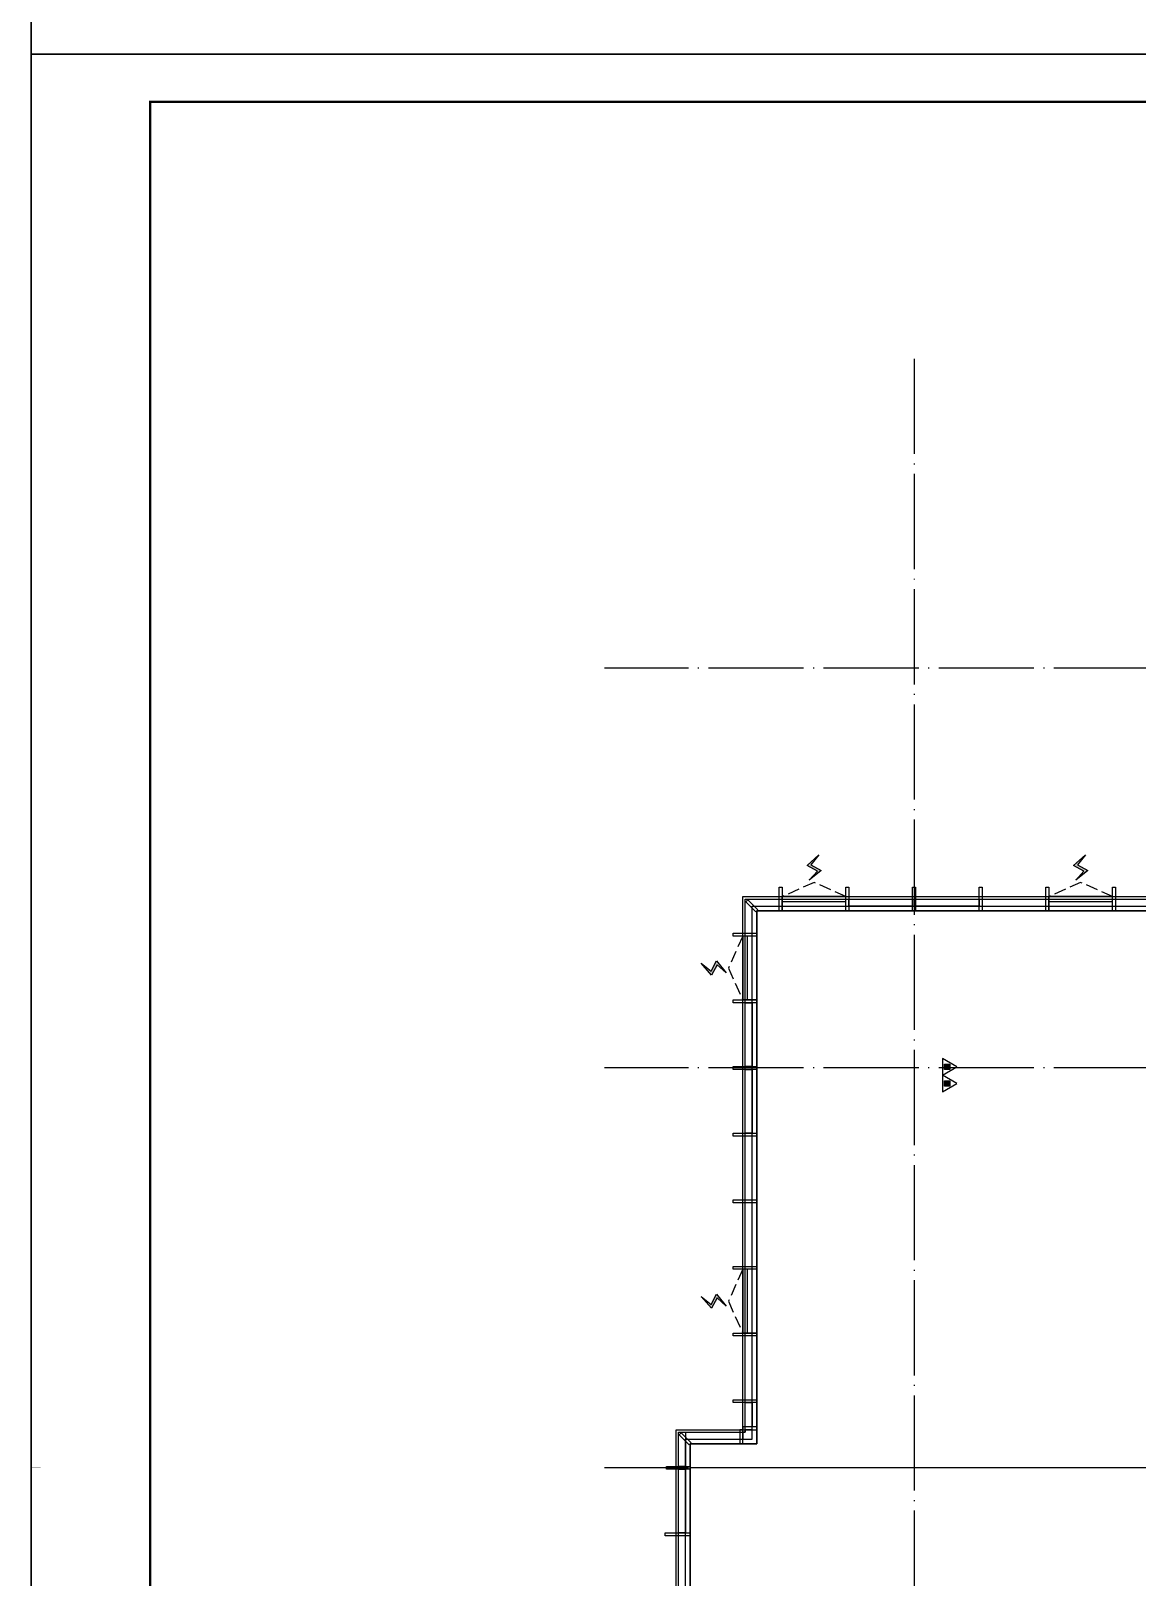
# Model space of a CAD drawing. Extents: x -186750 to 855523, y -12902 to 560425.
# Drawn here: x 93204 to 116442, y 133304 to 165789 of the extents above; entities that cross this region are included whole.
import ezdxf
from ezdxf.xclip import XClip

# ---------------------------------------------------------------- set-up
doc = ezdxf.new("R2010")
doc.units = 0
doc.header["$LTSCALE"] = 1000
doc.header["$MEASUREMENT"] = 0
doc.header["$XCLIPFRAME"] = 0
for name, pattern in [('104-10 轴网$0$DOTE', [2.4200000000000004, 2, -0.2, 0.02, -0.2]), ('8#楼幕墙$0$109-34 轴网$0$L1$0$$AUDIT_BAD_LTYPE1', [0]), ('8#楼幕墙$0$DASH', [0.35, 0.25, -0.1]), ('X-104 8#10#平面$0$109-34 轴网$0$L1$0$$AUDIT_BAD_LTYPE1', [0]), ('X-104 8#10#平面$0$DASH', [0.35, 0.25, -0.1])]:
    doc.linetypes.add(name, pattern=pattern)
for name, color, linetype in [('104-10 轴网$0$A_AXIS-轴线', 252, '104-10 轴网$0$DOTE'), ('8#楼幕墙$0$A-C_玻璃幕墙', 140, 'Continuous'), ('8#楼幕墙$0$A-C_窗b', 191, 'Continuous'), ('8#楼幕墙$0$A-TECH_结构', 21, 'Continuous'), ('EQUIP_消防', 7, 'Continuous'), ('TWT_TEXT', 7, 'Continuous'), ('X-104 8#10#平面$0$A-SUR_看线', 252, 'Continuous'), ('X-104 8#10#平面$0$A-TECH_结构', 252, 'Continuous')]:
    doc.layers.add(name, color=color, linetype=linetype)
for name, color, linetype, plot in [('8#楼幕墙$0$04-不打印_辅助线', 165, 'Continuous', False), ('8#楼幕墙$0$04-电动窗', 1, 'Continuous', False), ('X-104 8#10#平面$0$04-不打印_辅助线', 165, 'Continuous', False)]:
    doc.layers.add(name, color=color, linetype=linetype, plot=plot)

# ---------------------------------------------------------------- blocks, each defined once
blk = doc.blocks.new('104-10 轴网')
at = {"layer": '104-10 轴网$0$A_AXIS-轴线', "linetype": '104-10 轴网$0$DOTE'}
for p, q in [((120429.5977508623, 40099.99999999988), (120429.5977508621, -6500.000000000178)), ((168929.5977508623, 33599.99999999987), (113929.5977508621, 33599.99999999983)), ((168929.5977508623, 25199.99999999987), (113929.5977508621, 25199.99999999982)), ((168929.5977508623, 16799.99999999987), (113929.5977508621, 16799.99999999982))]:
    blk.add_line(p, q, dxfattribs=at)
at = {"layer": 'Defpoints'}
blk.add_lwpolyline([(104379.5977508624, 45500.00000000001), (178479.5977508625, 45499.99999999999), (178479.5977508625, -11900.00000000001), (104379.5977508624, -11899.99999999996)], close=True, dxfattribs=at)
blk = doc.blocks.new('图框-A1')
for points, const_width in [([(5.684341886080801e-13, 0), (841.0000000000002, 0), (841.0000000000002, 594), (5.684341886080801e-13, 594)], 0.05), ([(765.9999999999966, 584), (25.00000000000045, 584), (25.00000000000045, 10), (766.0000000000002, 10)], 0.5)]:
    blk.add_lwpolyline(points, close=True, dxfattribs=dict(const_width=const_width))
at = {"const_width": 0.05}
blk.add_lwpolyline([(5.684341886080801e-13, 297), (2.000000000000568, 297)], dxfattribs=at)
blk = doc.blocks.new('X-104 8#10#平面$0$fdhggh')
at = {"layer": 'X-104 8#10#平面$0$A-TECH_结构', "linetype": 'X-104 8#10#平面$0$109-34 轴网$0$L1$0$$AUDIT_BAD_LTYPE1'}
blk.add_lwpolyline([(42499.99999999965, 147300.0000154357), (42499.99999999965, 157100), (24699.99999999965, 157100), (24699.99999999965, 155700), (13499.99999999965, 155700), (13499.99999999965, 148700), (7899.999999999651, 148700), (7899.999999999651, 147300), (-3300.000000000349, 147300), (-3300.000000000349, 136100), (-4700.000000000349, 136100), (-4700.000000000349, 115500), (8899.99999999965, 115500), (8899.99999999965, 118300), (20099.99999999965, 118300), (20099.99999999965, 130900), (27099.99999999936, 130900), (27099.99999999546, 135100.0000139568), (33099.99999999534, 135100.0000139568), (33099.99999999924, 132299.9999999999), (45299.99999999965, 132300), (45299.99999999965, 147300.0000014938)], close=True, dxfattribs=at)
blk = doc.blocks.new('104-8910 结构')
at = {"layer": 'Defpoints'}
blk.add_lwpolyline([(-19000, -118200), (61000, -118200.0000000002), (60999.99999999996, 41799.99999999983), (-19000, 41799.99999999996)], close=True, dxfattribs=at)
blk = doc.blocks.new('8#楼幕墙$0$ii')
blk.add_lwpolyline([(-1339.999257087533, -5.379672802519053e-05), (0.0007429124671034515, -5.379672802519053e-05), (0.0007429124671034515, -150.000053796728), (-1339.999257087533, -150.000053796728)], close=True)
blk = doc.blocks.new('8#楼幕墙$0$$TCHSYS$WIN2D')
for p, q in [((-0.5, 0.5), (0.5, 0.5)), ((-0.5, 0.5), (-0.4999999999999999, -0.5)), ((0.5, 0.5), (0.4999999999999998, -0.5)), ((0.5, 0.1666666666666666), (-0.5, 0.1666666666666666)), ((0.5, -0.1666666666666667), (-0.5, -0.1666666666666667)), ((-0.4999999999999999, -0.5), (0.5, -0.5))]:
    blk.add_line(p, q)
blk = doc.blocks.new('8#楼幕墙$0$开启扇')
at = {"layer": '8#楼幕墙$0$04-电动窗'}
h = blk.add_hatch(color=1, dxfattribs=at)
h.dxf.hatch_style = 1
h.paths.add_polyline_path([(771.2538212353829, 399.4187931009801), (600.4963348774836, 588.0845509109495), (817.000029503055, 705.4227948976622), (568.9130649687795, 925.0510056701896), (737.6166181836743, 715.3361196324695), (521.1129235581029, 597.9978756457567)])
at = {"linetype": '8#楼幕墙$0$DASH'}
blk.add_lwpolyline([(0, 49.99999999714782), (670, 349.9999999971478), (1340, 49.99999999714782)], dxfattribs=at)
at = {"layer": '8#楼幕墙$0$04-电动窗', "color": 1}
blk.add_lwpolyline([(771.2538212353829, 399.4187931009801), (600.4963348774836, 588.0845509109495), (817.000029503055, 705.4227948976622), (568.9130649687795, 925.0510056701896), (737.6166181836743, 715.3361196324695), (521.1129235581029, 597.9978756457567), (771.2538212353829, 399.4187931009801)], close=True, dxfattribs=at)
at = {"xscale": -1340, "yscale": 300, "zscale": 1340, "rotation": 180}
blk.add_blockref('8#楼幕墙$0$$TCHSYS$WIN2D', (670, -100), dxfattribs=at)
blk = doc.blocks.new('*U395')
blk.add_lwpolyline([(510.0000139576222, 0), (0, 0), (0, 150), (510.0000139576222, 150)], close=True)
blk = doc.blocks.new('*U396')
blk.add_lwpolyline([(719.9999999992215, 0), (0, 0), (0, 150), (719.9999999992215, 150)], close=True)
blk = doc.blocks.new('8#楼幕墙$0$A$C13E80662')
for points in [[(150.0005130732898, 150.2641038001748), (150.0005130732898, 200.2641038001238), (0.0005130732897669077, 200.2641038001238), (0.0005130732897669077, 0.2641038001238485), (150.0005130732898, 0.2641038001238485)], [(150.0005130732898, 0.2641038001747802), (200.0005130733043, 0.2641038001747802), (200.0005130733043, 150.2641038001748), (150.0005130732898, 150.2641038001748)]]:
    blk.add_lwpolyline(points)
blk = doc.blocks.new('8#楼幕墙')
at = {"layer": '8#楼幕墙$0$04-不打印_辅助线'}
for points in [[(-18549.99999999965, 165300.0000000006), (65550.00000000035, 165300.0000000005), (65550.00000000029, 224700.0000000005), (-18549.99999999965, 224700.0000000006)], [(-18549.99999999965, 105900.0000000005), (65550.00000000035, 105900.0000000007), (65550.00000000035, 165300.0000000005), (-18549.99999999965, 165300.0000000006)]]:
    blk.add_lwpolyline(points, close=True, dxfattribs=at)
at = {"layer": '8#楼幕墙$0$A-C_玻璃幕墙'}
for points in [[(-3600.000000000349, 136400.0000000002), (-3600.000000000349, 147600.0000000002), (7599.999999999651, 147600.0000000002), (7599.999999999651, 149000.0000000002), (13199.99999999965, 149000.0000000002), (13199.99999999965, 156000.0000000002), (24399.99999999965, 156000.0000000002), (24399.99999999965, 157400.0000000002), (42799.99999999965, 157400.0000000002), (42799.99999999965, 147600.0000000002), (45599.99999999965, 147600.0000000002), (45599.99999999965, 132000.0000000002), (32799.99999999965, 132000.0000000002), (32799.99999999965, 134800.0000000002), (27399.99999999965, 134800.0000000002), (27399.99999999965, 130600.0000000002), (20399.99999999965, 130600.0000000002), (20399.99999999965, 118000), (9199.99999999965, 118000), (9199.99999999965, 115200), (-5000.000000000349, 115200), (-5000.000000000349, 136400.0000000002)], [(-3550.000000000349, 136350.0000000002), (-3550.000000000349, 147550.0000000002), (7649.999999999651, 147550.0000000002), (7649.999999999651, 148950.0000000002), (13249.99999999965, 148950.0000000002), (13249.99999999965, 155950.0000000002), (24449.99999999965, 155950.0000000002), (24449.99999999965, 157350.0000000002), (42749.99999999965, 157350.0000000002), (42749.99999999965, 147550.0000000002), (45549.99999999965, 147550.0000000002), (45549.99999999965, 132050.0000000002), (32849.99999999965, 132050.0000000002), (32849.99999999965, 134850.0000000002), (27349.99999999965, 134850.0000000002), (27349.99999999965, 130650.0000000002), (20349.99999999965, 130650.0000000002), (20349.99999999965, 118050), (9149.99999999965, 118050), (9149.99999999965, 115250), (-4950.000000000349, 115250), (-4950.000000000349, 136350.0000000002)], [(-3400.000000000349, 136200.0000000002), (-3400.000000000349, 147400.0000000002), (7799.999999999651, 147400.0000000002), (7799.999999999651, 148800.0000000002), (13399.99999999965, 148800.0000000002), (13399.99999999965, 155800.0000000002), (24599.99999999965, 155800.0000000002), (24599.99999999965, 157200.0000000002), (42599.99999999965, 157200.0000000002), (42599.99999999965, 147400.0000000002), (45399.99999999965, 147400.0000000002), (45399.99999999965, 132200.0000000002), (32999.99999999965, 132200.0000000002), (32999.99999999965, 135000.0000000002), (27199.99999999965, 135000.0000000002), (27199.99999999965, 130800.0000000002), (20199.99999999965, 130800.0000000002), (20199.99999999965, 118200), (8999.99999999965, 118200), (8999.99999999965, 115400), (-4800.000000000349, 115400), (-4800.000000000349, 136200.0000000002)], [(-3490.918830920651, 147533.3452377918), (-3533.345237791829, 147490.9188309206), (-3321.21320343588, 147278.7867965646), (-3278.786796564673, 147321.2132034358)], [(-2770.000000004889, 147300.0000139535), (-2830.000000004889, 147300.0000139535), (-2830.000000004889, 147800.00001399), (-2770.000000004889, 147800.00001399)], [(-1370.000000004889, 147300.0000139535), (-1430.000000004889, 147300.0000139535), (-1430.000000004889, 147800.00001399), (-1370.000000004889, 147800.00001399)], [(29.99999999511056, 147300.0000139535), (-30.00000000488944, 147300.0000139535), (-30.00000000366708, 147800.00001399), (29.99999999633292, 147800.00001399)], [(1429.999999995111, 147300.0000139535), (1369.999999995111, 147300.0000139535), (1369.999999996333, 147800.00001399), (1429.999999996333, 147800.00001399)], [(2829.999999995111, 147300.0000139535), (2769.999999995111, 147300.0000139535), (2769.999999996333, 147800.00001399), (2829.999999996333, 147800.00001399)], [(4229.999999995111, 147300.0000139535), (4169.999999995111, 147300.0000139535), (4169.999999996333, 147800.00001399), (4229.999999996333, 147800.00001399)], [(-3799.999999975727, 146770.0000139577), (-3799.999999975727, 146830.0000139577), (-3299.999999975844, 146830.0000139577), (-3299.999999975844, 146770.0000139577)], [(-3799.999999975669, 146770.0000139577), (-3799.999999975669, 146830.0000139577), (-3299.999999975727, 146830.0000139577), (-3299.999999975727, 146770.0000139577)], [(-3799.999999975669, 145370.0000139577), (-3799.999999975669, 145430.0000139577), (-3299.999999975727, 145430.0000139577), (-3299.999999975727, 145370.0000139577)], [(-3799.999999975727, 143970.0000139577), (-3799.999999975727, 144030.0000139577), (-3299.999999975844, 144030.0000139577), (-3299.999999975844, 143970.0000139577)], [(-3799.999999975727, 142570.0000139577), (-3799.999999975727, 142630.0000139577), (-3299.999999975844, 142630.0000139577), (-3299.999999975844, 142570.0000139577)], [(-3799.999999975727, 141170.0000139577), (-3799.999999975727, 141230.0000139577), (-3299.999999975844, 141230.0000139577), (-3299.999999975844, 141170.0000139577)], [(-3799.999999975727, 139770.0000139577), (-3799.999999975727, 139830.0000139577), (-3299.999999975844, 139830.0000139577), (-3299.999999975844, 139770.0000139577)], [(-3799.999999975727, 138370.0000139577), (-3799.999999975727, 138430.0000139577), (-3299.999999975727, 138430.0000139577), (-3299.999999975727, 138370.0000139577)], [(-3799.999999975727, 136970.0000139577), (-3799.999999975727, 137030.0000139577), (-3299.999999975727, 137030.0000139577), (-3299.999999975727, 136970.0000139577)], [(-3600.000000000378, 136460.0000000002), (-3600.000000000349, 136400.0000000002), (-3300.000000000349, 136400.0000000002), (-3300.000000000349, 136460.0000000002)], [(-4890.918830920651, 136333.3452377918), (-4933.345237791829, 136290.9188309206), (-4721.21320343588, 136078.7867965646), (-4678.786796564673, 136121.2132034358)], [(-3600.000000000349, 136400.0000000002), (-3660.000000000378, 136400.0000000001), (-3660.000000000349, 136100.0000000001), (-3600.000000000349, 136100.0000000001)], [(-5200.000000003667, 135570.0000139577), (-5200.000000003667, 135630.0000139577), (-4700.000000003667, 135630.0000139567), (-4700.000000003667, 135570.0000139567)], [(-5230.000000003725, 134170.0000139567), (-5230.000000003725, 134230.0000139567), (-4700.000000003667, 134230.0000139567), (-4700.000000003667, 134170.0000139567)]]:
    blk.add_lwpolyline(points, close=True, dxfattribs=at)
at = {"layer": '8#楼幕墙$0$A-TECH_结构'}
blk.add_lwpolyline([(-3300.000000000349, 136100.0000000002), (-3300.000000000349, 147300.0000000002), (7899.999999999651, 147300.0000000002), (7899.999999999651, 148700.0000000002), (13499.99999999965, 148700.0000000002), (13499.99999999965, 155700.0000000002), (24699.99999999965, 155700.0000000002), (24699.99999999965, 157100.0000000002), (42499.99999999965, 157100.0000000002), (42499.99999999965, 147300.0000000002), (45299.99999999965, 147300.0000000002), (45299.99999999965, 132300.0000000002), (33099.99999999965, 132300.0000000002), (33099.99999999965, 135100.0000000002), (27099.99999999965, 135100.0000000002), (27099.99999999965, 130900.0000000002), (20099.99999999965, 130900.0000000002), (20099.99999999965, 118300), (8899.99999999965, 118300), (8899.99999999965, 115500), (-4700.000000000349, 115500), (-4700.000000000349, 136100.0000000002)], close=True, dxfattribs=at)
at = {"layer": '8#楼幕墙$0$A-C_玻璃幕墙', "linetype": '8#楼幕墙$0$109-34 轴网$0$L1$0$$AUDIT_BAD_LTYPE1', "xscale": -1}
for p in [(-1430.000000006054, 147550.000013957), (4169.999999995169, 147550.0000139567)]:
    blk.add_blockref('8#楼幕墙$0$开启扇', p, dxfattribs=at)
at = {"layer": '8#楼幕墙$0$A-C_玻璃幕墙'}
for p in [(-30.00000000483124, 147550.0000139567), (1369.999999995169, 147550.0000139567)]:
    blk.add_blockref('8#楼幕墙$0$ii', p, dxfattribs=at)
at = {"layer": '8#楼幕墙$0$A-C_玻璃幕墙', "linetype": '8#楼幕墙$0$109-34 轴网$0$L1$0$$AUDIT_BAD_LTYPE1', "xscale": -1, "rotation": 90}
blk.add_blockref('8#楼幕墙$0$开启扇', (-3549.999999951266, 146770.0000139577), dxfattribs=at)
at = {"layer": '8#楼幕墙$0$A-C_玻璃幕墙'}
for name, p, rotation in [('8#楼幕墙$0$ii', (-3549.999999976659, 145370.0000139577), 90), ('8#楼幕墙$0$ii', (-3549.999999976659, 143970.0000139577), 90), ('*U395', (-3549.999999975727, 136970.0000139577), 270), ('*U396', (-4950.000000004482, 136350.000013957), 270), ('8#楼幕墙$0$A$C13E80662', (-3399.735896200233, 136199.9994869269), 90), ('8#楼幕墙$0$ii', (-4950.000000003667, 135570.0000139567), 90)]:
    blk.add_blockref(name, p, dxfattribs=dict(at, rotation=rotation))
at = {"layer": '8#楼幕墙$0$A-C_窗b', "color": 4, "linetype": '8#楼幕墙$0$109-34 轴网$0$L1$0$$AUDIT_BAD_LTYPE1', "xscale": -1, "rotation": 90}
blk.add_blockref('8#楼幕墙$0$开启扇', (-3549.999999976717, 139770.0000139577), dxfattribs=at)
blk = doc.blocks.new('X-104 8#10#平面')
at = {"linetype": 'X-104 8#10#平面$0$109-34 轴网$0$L1$0$$AUDIT_BAD_LTYPE1'}
for points in [[(177306.9507218329, 224700.0000000001), (177306.9507218329, 165300.0000000001), (93206.95072183292, 165300.0000000001), (93206.95072183292, 224700.0000000001)], [(177306.9507218329, 165300.0000000001), (177306.9507218329, 105900.0000000001), (93206.95072183292, 105900.0000000001), (93206.95072183292, 165300.0000000001)]]:
    blk.add_lwpolyline(points, close=True, dxfattribs=at)
at = {"layer": 'X-104 8#10#平面$0$04-不打印_辅助线', "linetype": 'X-104 8#10#平面$0$109-34 轴网$0$L1$0$$AUDIT_BAD_LTYPE1'}
for points in [[(177306.9507218331, 165300.0000000002), (93206.95072183316, 165300.0000000002), (93206.95072183316, 224700.0000000001), (177306.9507218331, 224700.0000000001)], [(177306.9507218331, 105900.0000000001), (93206.95072183316, 105900.0000000001), (93206.95072183316, 165300.0000000001), (177306.9507218331, 165300.0000000001)]]:
    blk.add_lwpolyline(points, close=True, dxfattribs=at)
at = {"layer": 'X-104 8#10#平面$0$A-SUR_看线', "linetype": 'X-104 8#10#平面$0$DASH', "ltscale": 2, "const_width": 30}
blk.add_lwpolyline([(107056.9507218291, 135600.0000139566), (121606.9507452606, 135600.0000139566)], dxfattribs=at)
at = {"linetype": 'X-104 8#10#平面$0$109-34 轴网$0$L1$0$$AUDIT_BAD_LTYPE1'}
ref = blk.add_blockref('8#楼幕墙', (111756.9507218327, -1.455191522836685e-10), dxfattribs=at)
XClip(ref).set_block_clipping_path([(-18549.999999999476, -12899.999999999882), (65550.0000000003, 284100.0000000003)])
blk.add_blockref('X-104 8#10#平面$0$fdhggh', (111756.9507218327, -2.91038304567337e-10), dxfattribs=at)
at = {"xscale": 100, "yscale": 100, "zscale": 100}
for p in [(93206.95072183292, 165300.0000000001), (93206.95072183292, 105900.0000000001)]:
    blk.add_blockref('图框-A1', p, dxfattribs=at)
at = {"linetype": 'X-104 8#10#平面$0$109-34 轴网$0$L1$0$$AUDIT_BAD_LTYPE1'}
ref = blk.add_blockref('104-10 轴网', (-8672.647029029395, 118800.0000000001), dxfattribs=at)
XClip(ref).set_block_clipping_path([(104379.59775086239, -11899.999999999955), (178479.5977508624, 45500.000000000044)])
ref = blk.add_blockref('104-8910 结构', (153886.9507218326, 46099.99999999942), dxfattribs=dict(at, rotation=180))
XClip(ref).set_block_clipping_path([(-15919.999999999593, -118200.00000000006), (58180.00000000029, -60800.00000000007)])
blk = doc.blocks.new('$TWTSYS$00000546')
h = blk.add_hatch()
h.set_pattern_fill('ANSI31', color=256, scale=200, style=0)
h.set_pattern_definition([(45, (-38543.80223862439, -6670.830405693208), (-17.67766952966369, 17.67766952966369), [])])
h.paths.add_polyline_path([(-64.92232553117356, 173.7449990885525), (64.922325531159, 173.7449990885525), (64.922325531159, 43.90034802621994), (-64.92232553117356, 43.90034802621994)])
for points in [[(0, 343.6163707387423), (-198.3870041439732, 0), (198.3870041439732, 0)], [(-64.92232553117356, 173.7449990885525), (64.922325531159, 173.7449990885525), (64.922325531159, 43.90034802621994), (-64.92232553117356, 43.90034802621994)]]:
    blk.add_lwpolyline(points, close=True)
blk = doc.blocks.new('灭火器1')
at = {"layer": 'EQUIP_消防', "xscale": 0.88, "yscale": 0.88, "zscale": 0.88, "rotation": 270}
for p in [(283401.6493893405, 14625.69975781103), (283401.6493893405, 14276.53863051755)]:
    blk.add_blockref('$TWTSYS$00000546', p, dxfattribs=at)

msp = doc.modelspace()

# ---------------------------------------------------------------- linework, layer by layer
for points in [[(93206.95072183292, 165300.0000000003), (177306.9507218332, 165300.0000000003), (177306.9507218332, 224700.0000000006), (93206.95072183292, 224700.0000000006)], [(93206.95072183292, 105900.0000000002), (177306.9507218332, 105900.0000000002), (177306.9507218332, 165300.0000000006), (93206.95072183292, 165300.0000000006)]]:
    msp.add_lwpolyline(points, close=True)

# ---------------------------------------------------------------- block references
msp.add_blockref('X-104 8#10#平面', (0, 0))
at = {"layer": 'TWT_TEXT', "linetype": 'ByBlock'}
msp.add_blockref('灭火器1', (-171044.698667508, 129398.8808058352), dxfattribs=at)

doc.saveas('drawing.dxf')
